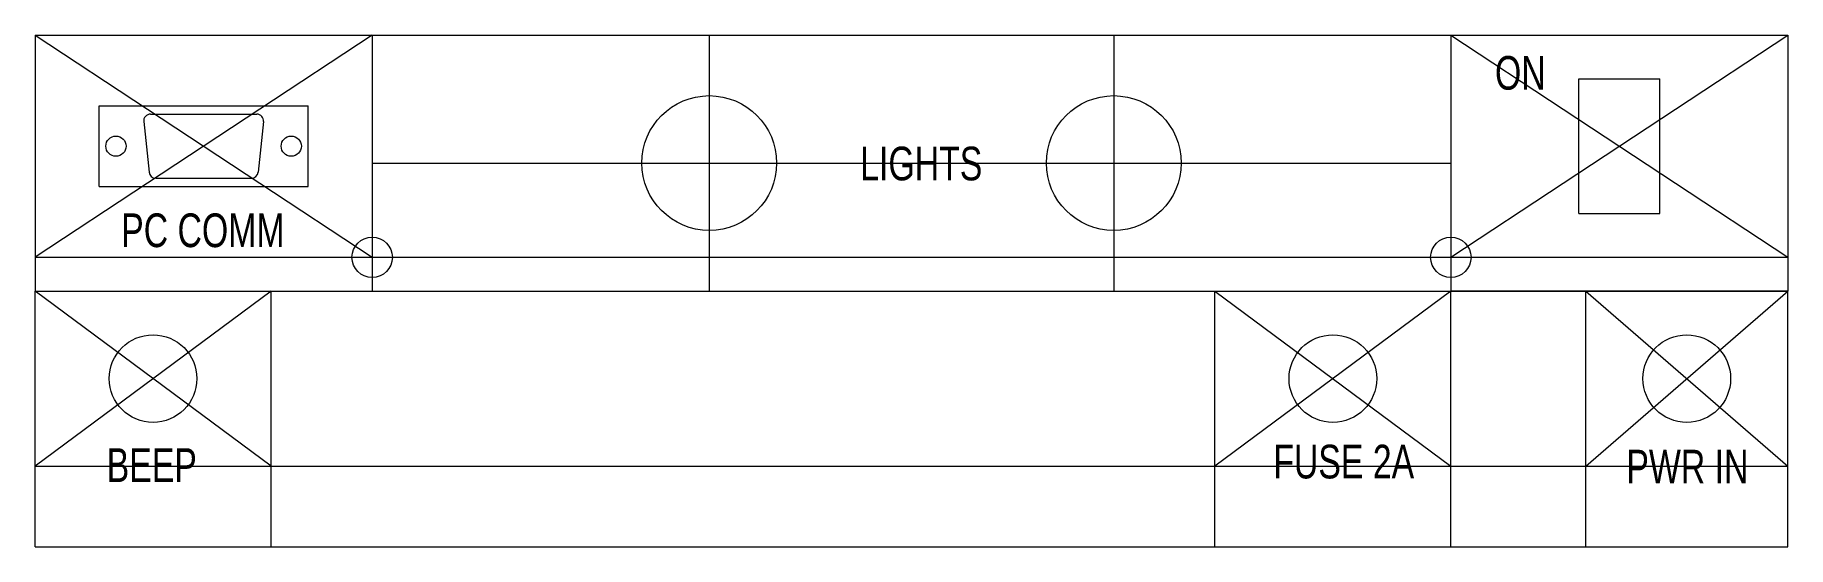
# Model space of a CAD drawing. Header units: millimetres. Extents: x 0 to 260, y 0 to 76.
import ezdxf

# ---------------------------------------------------------------- set-up
doc = ezdxf.new("R2010")
doc.units = ezdxf.units.MM
doc.layers.get('0').update_dxf_attribs({"linetype": 'CONTINUOUS', "lineweight": 0})
doc.layers.add('pannello', color=7, linetype='CONTINUOUS', lineweight=0)
doc.styles.get("Standard").update_dxf_attribs({"font": 'txt', "width": 0.75})

msp = doc.modelspace()

# ---------------------------------------------------------------- linework, layer by layer
for p, q in [((0.25, 75.75), (50.25, 42.75)), ((50.25, 75.75), (0.25, 42.75)), ((50.25, 75.75), (50.25, 37.75)), ((100.25, 75.75), (100.25, 37.75)), ((160.25, 75.75), (160.25, 37.75)), ((210.25, 75.75), (210.25, 37.75)), ((210.25, 42.75), (260.25, 75.75)), ((210.25, 75.75), (260.25, 42.75)), ((50.25, 56.75), (210.25, 56.75)), ((0.25, 42.75), (260.25, 42.75)), ((35.25, 11.75), (0.25, 37.75)), ((35.25, 37.75), (0.25, 11.75)), ((35.25, -0.25), (35.25, 37.75)), ((175.25, -0.25), (175.25, 37.75)), ((175.25, 37.75), (210.25, 11.75)), ((210.25, 37.75), (175.25, 11.75)), ((210.25, -0.25), (210.25, 37.75)), ((260.25, 37.75), (210.25, 37.75)), ((230.25, -0.25), (230.25, 37.75)), ((230.25, 37.75), (260.25, 11.75)), ((230.25, 11.75), (260.25, 37.75)), ((0.25, 11.75), (260.25, 11.75))]:
    msp.add_line(p, q)
at = {"layer": 'pannello'}
for p, q in [((0.25, 75.75), (260.25, 75.75)), ((0.25, 75.75), (0.25, 37.75)), ((260.25, 75.75), (260.25, 37.75)), ((229.25, 49.25), (229.25, 69.25)), ((229.25, 69.25), (241.25, 69.25)), ((241.25, 49.25), (241.25, 69.25)), ((9.75, 53.25), (9.75, 65.25)), ((9.75, 65.25), (40.75, 65.25)), ((40.75, 53.25), (40.75, 65.25)), ((16.37, 62.9), (17.16, 55.4)), ((17.36, 64), (33.14, 64)), ((34.13, 62.9), (33.34, 55.4)), ((9.75, 53.25), (40.75, 53.25)), ((18.15, 54.5), (32.35, 54.5)), ((229.25, 49.25), (241.25, 49.25)), ((0.25, -0.25), (0.25, 37.75)), ((0.25, 37.75), (260.25, 37.75)), ((260.25, -0.25), (260.25, 37.75)), ((0.25, -0.25), (260.25, -0.25))]:
    msp.add_line(p, q, dxfattribs=at)
for centre, radius in [((100.25, 56.75), 10), ((160.25, 56.75), 10), ((12.25, 59.25), 1.5), ((38.25, 59.25), 1.5), ((50.25, 42.75), 3), ((210.25, 42.75), 3), ((17.75, 24.75), 6.5), ((192.75, 24.75), 6.5), ((245.25, 24.75), 6.5)]:
    msp.add_circle(centre, radius, dxfattribs=at)
for centre, start, end in [((17.36, 63), 90, 186.009), ((33.14, 63), 353.991, 90), ((18.15, 55.5), 186.009, 270), ((32.35, 55.5), 270, 353.991)]:
    msp.add_arc(centre, 1, start, end, dxfattribs=at)

# ---------------------------------------------------------------- texts
at = {"layer": 'pannello', "char_height": 5, "width": 100, "attachment_point": 5}
for s, insert in [('ON', (220.56, 70.1)), ('LIGHTS', (131.7, 56.64)), ('PC\\~COMM', (25.14, 46.73)), ('BEEP', (17.56, 11.9)), ('FUSE\\~2A', (194.36, 12.39)), ('PWR\\~IN', (245.34, 11.68))]:
    msp.add_mtext(s, dxfattribs=dict(at, insert=insert))

doc.saveas('drawing.dxf')
